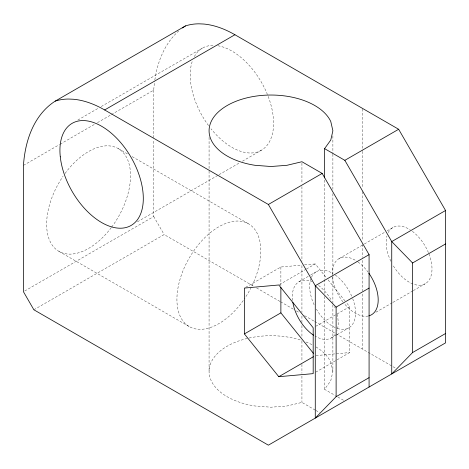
<?xml version="1.0" encoding="UTF-8"?>
<svg xmlns="http://www.w3.org/2000/svg" width="469" height="469" viewBox="0 0 469 469"><rect width="100%" height="100%" fill="white"/><g stroke="black" fill="none" stroke-linecap="round" stroke-linejoin="round"><path stroke-width="0.35" stroke-dasharray="2.35 1.76" d="M332.884 304.891L332.884 371.466L330.774 380.717L324.589 389.334L335.347 395.549M77.831 120.052L98.701 108.005M101.228 106.545L202.415 48.125M23.45 165.375L59.499 144.563M60.132 144.194L94.914 124.115M97.441 122.655L110.725 114.987M111.358 114.624L153.726 90.159A165.475 95.535 60 0 1 154.647 81.243M137.417 221.808L218.366 175.072M219 174.703L239.237 163.019M242.403 161.195L261.374 150.244A58.959 34.038 60 0 0 267.998 95.957M24.716 291.009L153.726 216.52L153.726 139.68M33.874 309.786L164.15 234.576L253.354 286.078M245.656 287.333L280.878 267.002L301.661 265.143M279.424 284.624L305.841 269.376M306.468 269.013L315.274 263.93L326.277 277.619M299.058 281.705L310.202 275.274M310.818 274.916L316.393 271.698M339.052 258.618L363.739 244.361M364.372 243.997L384.627 232.302M387.16 230.842L392.858 227.547M315.701 326.324L336.461 314.341M337.088 313.978L349.663 306.714L346.456 302.722M331.483 337.868L336.437 335.013M337.059 334.655L348.819 327.86M375.909 312.225L392.365 302.722M392.999 302.353L412.626 291.026M413.259 290.657L425.283 283.716M315.701 372.181L336.461 360.198M337.088 359.834L349.663 352.571L349.663 306.714M315.221 410.088L301.93 402.42L286.999 405.99L270.976 407.203L254.954 405.99A61.902 35.738 0 0 1 209.168 373.465A61.902 35.738 0 0 1 248.365 338.196M304.522 264.891L315.274 263.93M315.989 355.578L349.663 352.571M118.252 148.597L128.371 154.436M132.164 156.628L248.529 223.813M256.52 287.902L279.929 301.415M280.562 301.784L293.846 309.452M296.373 310.912L299.539 312.741M304.598 315.66L314.089 321.142M314.722 321.505L392.36 366.33M392.987 366.694L395.508 368.147M337.879 397.009L344.838 401.03M58.924 251.349L189.206 326.565M315.854 410.457L319.653 412.65M328.112 279.905L345.999 302.153M153.726 216.52L164.15 234.576M332.884 371.466L330.774 362.215A61.902 35.738 0 0 0 316.071 346.978M362.174 108.943L362.174 150.643M362.174 151.37L362.174 187.952M362.174 191.61L362.174 240.626M362.174 244.285L362.174 257.452M362.174 260.377L362.174 291.102M362.174 294.034L362.174 348.901M332.884 135.893L332.884 153.451M332.884 154.184L332.884 189.3M332.884 193.691L332.884 275.625M332.884 276.358L332.884 304.158M324.589 180.102L324.589 278.867M324.589 279.594L324.589 293.5M324.589 296.426L324.589 389.334M301.93 163.189L301.93 183.672M301.93 186.598L301.93 261.221M301.93 265.612L301.93 312.43M301.93 316.088L301.93 322.672M301.93 325.603L301.93 338.038M301.93 340.963L301.93 361.447M301.93 364.372L301.93 373.154M301.93 376.079L301.93 402.42M280.878 267.002L280.878 285.926M209.074 137.358L209.074 170.276M209.074 171.009L209.074 371.466M153.726 90.159L153.726 138.947M243.2 300.594A59.323 34.255 -60 0 1 177.645 307.969A59.323 34.255 -60 0 1 229.077 222.312A59.323 34.255 -60 0 1 251.531 286.723M251.214 287.35A59.323 34.255 -60 0 1 244.402 298.876M65.074 173.436A59.323 34.255 -60 0 1 123.47 152.923A59.323 34.255 -60 0 1 111.686 227.072M111.27 227.629A59.323 34.255 -60 0 1 54.275 247.65A59.323 34.255 -60 0 1 63.051 176.285M154.852 79.859A165.475 95.535 60 0 1 178.642 31.089M261.374 150.244A58.959 34.038 60 0 1 211.05 128.84M208.529 125.557A58.959 34.038 60 0 1 192.642 60.302M194.336 56.614A58.959 34.038 60 0 1 213.805 45.37M217.851 45.751A58.959 34.038 60 0 1 267.494 94.685M428.93 253.858A32.425 18.719 60 0 1 423.032 284.695A32.425 18.719 60 0 1 392.858 264.991M390.882 261.245A32.425 18.719 60 0 1 386.925 235.995M388.191 232.642A32.425 18.719 60 0 1 410.158 229.81M412.339 231.311A32.425 18.719 60 0 1 428.414 252.58M249.092 338.032A61.902 35.738 0 0 1 301.93 340.512M306.028 342.007A61.902 35.738 0 0 1 312.413 344.914M335.13 334.491A32.425 18.719 60 0 1 315.274 336.261M292.58 300.453A32.425 18.719 60 0 1 311.949 281.67M318.539 285.463A32.425 18.719 60 0 1 331.483 300.424M334.614 306.732A32.425 18.719 60 0 1 335.13 308.016M337.117 314.341A32.425 18.719 60 0 1 336.988 330.827M352.723 298.706A32.425 18.719 60 0 1 335.927 327.895M335.265 327.614A32.425 18.719 60 0 1 316.393 309.141M314.113 304.756A32.425 18.719 60 0 1 311.14 278.07M311.422 277.419A32.425 18.719 60 0 1 332.603 273.304M335.323 275.063A32.425 18.719 60 0 1 351.943 296.73M368.177 316.03A32.425 18.719 60 0 1 343.8 303.009M342.95 301.925A32.425 18.719 60 0 1 332.392 275.373M332.357 274.728A32.425 18.719 60 0 1 357.437 261.596M357.982 261.978A32.425 18.719 60 0 1 367.995 272.032"/><path stroke-width="0.7" d="M324.589 177.909L324.589 148.644L330.774 140.026L332.884 130.775L330.774 121.524A61.902 35.738 0 0 0 227.207 105.502A61.902 35.738 0 0 0 254.954 165.293L270.976 166.513L286.999 165.293L301.93 161.723L322.18 173.419L369.08 254.649L369.08 387.031M369.08 377.656L336.115 396.692L315.274 418.096L315.274 285.715L268.374 204.484L104.646 109.957A113.293 65.408 60 0 0 73.533 99.258L68.697 99.041A113.293 65.408 60 0 0 55.225 101.122A165.475 95.535 60 0 0 23.45 165.375L23.45 291.736L33.874 309.786L268.374 445.175L445.55 342.88L445.55 210.505L398.65 129.268L234.922 34.741A113.293 65.408 60 0 0 203.81 24.042L198.973 23.825A113.293 65.408 60 0 0 185.501 25.912L55.225 101.122M445.55 333.512L412.585 352.541L391.738 373.951L391.738 241.57L344.838 160.334L324.589 148.644M104.646 109.957L234.922 34.741M268.374 204.484L322.18 173.419M344.838 160.334L398.65 129.268M369.08 254.649L315.274 285.715L336.115 307.125L336.115 396.692M445.55 210.505L391.738 241.57L412.585 262.974L412.585 352.541M244.402 333.922L244.402 288.06L278.797 284.988L313.186 327.772L313.186 373.635L278.797 376.707L244.402 333.922L280.878 312.858L280.878 287.38M336.115 307.125L369.08 288.095M412.585 262.974L445.55 243.944M278.797 376.707L313.386 356.733M280.878 312.858L313.439 353.362M182.511 27.964A165.475 95.535 60 0 1 185.501 25.912M313.644 335.253A32.425 18.719 60 0 1 292.867 302.487M368.816 273.169A32.425 18.719 60 0 1 368.874 315.86M60.284 156.822A58.959 34.038 60 0 0 126.993 227.242A58.959 34.038 60 0 0 117.572 139.135A58.959 34.038 60 0 0 60.284 156.822"/></g></svg>
